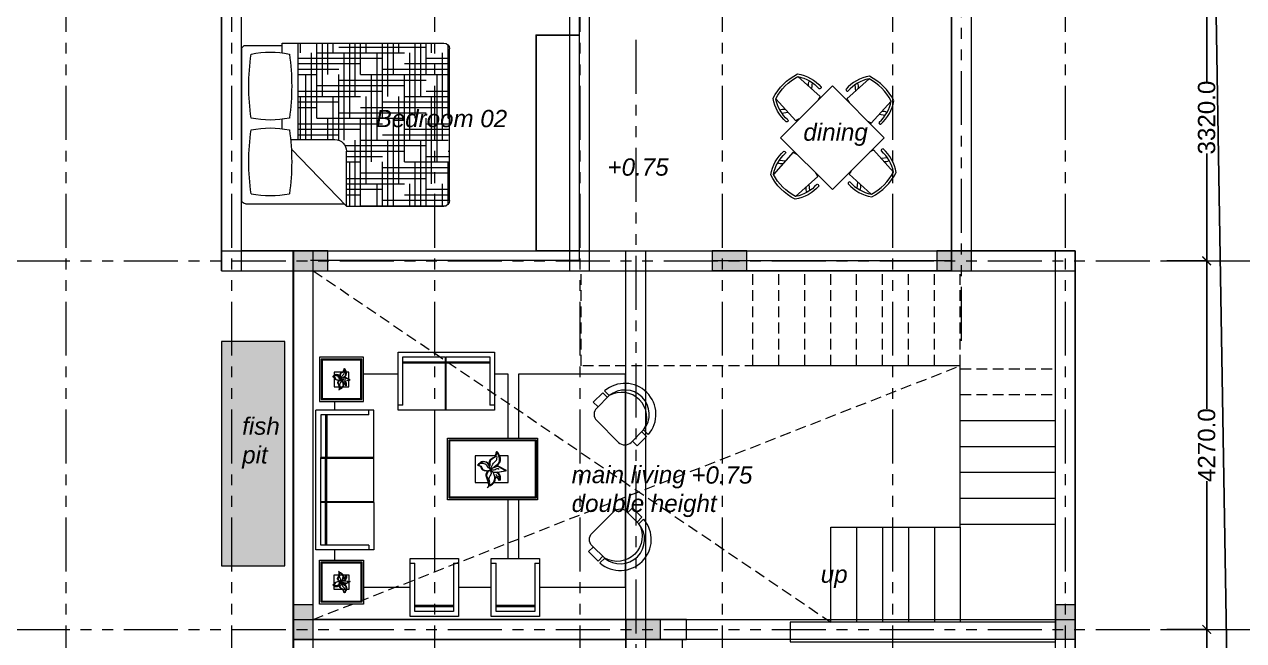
# Model space of a CAD drawing. Header units: millimetres. Extents: x 823088 to 974770, y -118861 to 5314.
# Drawn here: x 906656 to 920769, y -55079 to -47939 of the extents above; entities that cross this region are included whole.
import ezdxf

# ---------------------------------------------------------------- set-up
doc = ezdxf.new("R2010")
doc.units = ezdxf.units.MM
doc.header["$MEASUREMENT"] = 0
doc.linetypes.add('DASHED', pattern=[0.75, 0.5, -0.25])
doc.linetypes.add('PHANTOM', pattern=[2.5, 1.25, -0.25, 0.25, -0.25, 0.25, -0.25])
doc.layers.add('FURNITURE', color=253, linetype='Continuous', lineweight=5)
doc.layers.add('OP-MOB-MOVIL', color=8, linetype='Continuous')
doc.styles.get("Standard").update_dxf_attribs({"font": 'arial.ttf'})
doc.dimstyles.new('bigdim', dxfattribs={"dimtxt": 200, "dimasz": 100, "dimexe": 0.18, "dimexo": 0.0625, "dimgap": 0.09, "dimtad": 0, "dimdec": 1, "dimzin": 0, "dimdsep": 46, "dimtxsty": 'Standard', "dimblk": 'ARCHTICK', "dimblk1": 'ARCHTICK', "dimblk2": 'ARCHTICK', "dimcen": 0.09, "dimadec": 0, "dimazin": 0, "dimtfac": 1, "dimtdec": 1, "dimtofl": 0, "dimtmove": 0, "dimatfit": 3, "dimfxl": 1, "dimtolj": 1, "dimtzin": 0, "dimarcsym": 0})

# ---------------------------------------------------------------- blocks, each defined once
blk = doc.blocks.new('sdasdas')
at = {"lineweight": 9, "transparency": 33554505}
h = blk.add_hatch(color=3, dxfattribs=at)
h.dxf.hatch_style = 1
h.paths.add_polyline_path([(485403, 21983), (485173, 21983), (485173, 21583), (485403, 21583)])
at = {"color": 3, "lineweight": 9}
blk.add_lwpolyline([(485403, 21983), (485173, 21983), (485173, 21583), (485403, 21583)], close=True, dxfattribs=at)
blk = doc.blocks.new('bvvbbbbvbvbvb')
at = {"color": 6, "lineweight": 30}
for p, rotation in [((449288, 505174), 270), ((497703, -465402), 90), ((500304, -465402), 90), ((496704, -469672), 90)]:
    blk.add_blockref('sdasdas', p, dxfattribs=dict(at, rotation=rotation))
for p in [(-14303, -6082), (-5482, -6082)]:
    blk.add_blockref('sdasdas', p, dxfattribs=at)
blk = doc.blocks.new('SILLA')
at = {"layer": 'FURNITURE'}
for p, q in [((478.621, 333.309), (478.64, 333.653)), ((479.021, 333.309), (479.003, 333.653)), ((478.572, 333.487), (478.629, 333.443)), ((479.071, 333.487), (479.014, 333.443))]:
    blk.add_line(p, q, dxfattribs=at)
for centre, radius, start, end in [((478.995, 333.41), 0.46, 144.3343, 183.9715), ((478.995, 333.41), 0.43, 145.6187, 183.9715), ((478.821, 333.087), 0.624, 71.3205, 108.6795), ((478.821, 333.087), 0.594, 72.2576, 107.7424), ((478.648, 333.41), 0.43, 356.0285, 34.3813), ((478.648, 333.41), 0.46, 356.0285, 35.6657), ((478.578, 333.465), 0.0569, 21.4004, 88.2071), ((479.065, 333.465), 0.0569, 91.7929, 158.5996), ((478.551, 333.388), 0.0174, 214.4526, 333.4904), ((479.092, 333.388), 0.0174, 206.5096, 325.5474), ((478.821, 333.949), 0.67, 252.6383, 256.821), ((478.821, 333.949), 0.67, 283.179, 287.3617)]:
    blk.add_arc(centre, radius, start, end, dxfattribs=at)
blk = doc.blocks.new('outdoor seating')
at = {"layer": 'FURNITURE'}
blk.add_lwpolyline([(268.499, 170.351), (269.1, 170.952), (269.701, 170.351), (269.1, 169.75), (268.499, 170.351)], dxfattribs=at)
at = {"layer": 'FURNITURE', "xscale": -1}
for p, rotation in [((843.08, 273.58), 45), ((165.897, 744.304), 134.9999999999999)]:
    blk.add_blockref('SILLA', p, dxfattribs=dict(at, rotation=rotation))
at = {"layer": 'FURNITURE'}
for p, rotation in [((-304.853, 273.553), 315), ((372.329, 744.331), 225)]:
    blk.add_blockref('SILLA', p, dxfattribs=dict(at, rotation=rotation))
blk = doc.blocks.new('BED 02')
at = {"layer": 'FURNITURE'}
for p, q in [((379042, 22318), (379042, 20563)), ((379083, 22358), (380227, 22358)), ((379614, 21723), (380253, 22385)), ((380253, 22385), (380253, 21749)), ((380253, 22385), (381378, 22385)), ((381445, 22318), (381445, 20563)), ((379605, 21614), (380118, 21614)), ((379693, 21614), (379693, 20495)), ((379693, 21614), (380118, 21614)), ((379693, 21614), (379693, 20495)), ((379509, 21489), (379509, 21379)), ((379509, 20609), (379509, 20495)), ((379083, 20522), (379509, 20522)), ((379509, 20495), (381378, 20495)), ((379693, 20495), (381378, 20495))]:
    blk.add_line(p, q, dxfattribs=at)
at = {"layer": 'FURNITURE', "color": 251, "lineweight": 5, "true_color": 0x636466, "transparency": 33554559}
for p, q in [((380289, 22385), (380289, 21873)), ((380352, 22385), (380352, 21620)), ((380416, 22380), (381405, 22380)), ((380416, 22380), (380416, 21367)), ((380542, 22385), (380542, 22380)), ((380606, 22385), (380606, 22126)), ((380669, 22385), (380669, 21873)), ((380669, 22316), (381445, 22316)), ((380732, 22385), (380732, 21620)), ((380795, 22380), (380795, 21367)), ((380922, 22385), (380922, 22380)), ((380985, 22385), (380985, 22126)), ((381048, 22385), (381048, 21873)), ((381112, 22385), (381112, 21620)), ((381175, 22380), (381175, 21367)), ((381302, 22385), (381302, 22380)), ((381365, 22385), (381365, 22126)), ((381428, 22362), (381428, 21873)), ((380253, 22253), (380416, 22253)), ((380253, 22190), (380669, 22190)), ((380922, 22253), (381445, 22253)), ((381175, 22190), (381445, 22190)), ((380253, 22126), (380922, 22126)), ((380253, 22063), (381175, 22063)), ((380479, 22126), (380479, 21114)), ((380859, 22126), (380859, 21114)), ((381238, 22126), (381238, 21114)), ((381428, 22126), (381445, 22126)), ((380416, 22000), (381428, 22000)), ((380669, 21937), (381445, 21937)), ((380253, 21873), (380416, 21873)), ((380253, 21810), (380669, 21810)), ((380253, 21747), (380922, 21747)), ((380542, 21873), (380542, 20861)), ((380922, 21873), (381445, 21873)), ((380922, 21873), (380922, 20861)), ((381175, 21810), (381445, 21810)), ((381302, 21873), (381302, 20861)), ((381428, 21747), (381445, 21747)), ((379720, 21614), (379720, 21114)), ((379783, 21614), (379783, 20861)), ((379846, 21614), (379846, 20608)), ((380036, 21614), (380036, 21367)), ((380099, 21614), (380099, 21114)), ((380163, 21622), (380163, 20861)), ((380226, 21620), (380226, 20608)), ((380236, 21683), (381175, 21683)), ((380416, 21620), (381428, 21620)), ((380606, 21620), (380606, 20608)), ((380985, 21620), (380985, 20608)), ((381365, 21620), (381365, 20608)), ((379693, 21557), (380163, 21557)), ((379693, 21494), (380416, 21494)), ((380669, 21557), (381445, 21557)), ((380922, 21494), (381445, 21494)), ((379693, 21430), (380669, 21430)), ((379909, 21367), (380922, 21367)), ((379909, 21367), (379909, 20495)), ((380289, 21367), (380289, 20495)), ((380669, 21367), (380669, 20495)), ((381048, 21367), (381048, 20495)), ((381175, 21430), (381445, 21430)), ((381428, 21367), (381445, 21367)), ((381428, 21367), (381428, 20518)), ((379693, 21241), (379909, 21241)), ((379693, 21177), (380163, 21177)), ((380163, 21304), (381175, 21304)), ((380416, 21241), (381428, 21241)), ((380669, 21177), (381445, 21177)), ((379693, 21114), (380416, 21114)), ((379693, 21051), (380669, 21051)), ((379973, 21114), (379973, 20495)), ((380352, 21114), (380352, 20495)), ((380732, 21114), (380732, 20495)), ((380922, 21114), (381445, 21114)), ((381112, 21114), (381112, 20495)), ((381175, 21051), (381445, 21051)), ((379909, 20987), (380922, 20987)), ((380163, 20924), (381175, 20924)), ((381428, 20987), (381445, 20987)), ((379693, 20861), (379909, 20861)), ((379693, 20798), (380163, 20798)), ((380036, 20861), (380036, 20495)), ((380416, 20861), (381428, 20861)), ((380416, 20861), (380416, 20495)), ((380669, 20798), (381445, 20798)), ((380795, 20861), (380795, 20495)), ((381175, 20861), (381175, 20495)), ((379693, 20734), (380416, 20734)), ((379693, 20671), (380669, 20671)), ((379720, 20608), (379720, 20495)), ((379909, 20608), (380922, 20608)), ((380099, 20608), (380099, 20495)), ((380479, 20608), (380479, 20495)), ((380859, 20608), (380859, 20495)), ((380922, 20734), (381445, 20734)), ((381175, 20671), (381445, 20671)), ((381238, 20608), (381238, 20495)), ((381428, 20608), (381445, 20608)), ((380163, 20544), (381175, 20544))]:
    blk.add_line(p, q, dxfattribs=at)
at = {"layer": 'FURNITURE'}
for centre, radius, start, end in [((379083, 22318), 40.5, 90, 180), ((381378, 22318), 67.5, 0, 90), ((381728, 21873), 2606, 171.8162, 188.1838), ((379370, 21168), 1099, 78.373, 101.627), ((377012, 21873), 2606, 351.8162, 8.1838), ((380118, 21749), 135, 270, 0), ((379370, 22578), 1099, 258.373, 281.627), ((381728, 20994), 2606, 171.8162, 188.1838), ((379370, 20289), 1099, 78.373, 101.627), ((377012, 20994), 2606, 351.8162, 8.1838), ((379370, 21699), 1099, 258.373, 281.627), ((379083, 20563), 40.5, 180, 270), ((381378, 20563), 67.5, 270, 0)]:
    blk.add_arc(centre, radius, start, end, dxfattribs=at)
blk = doc.blocks.new('A$C250B5F84')
at = {"layer": 'FURNITURE', "color": 251, "true_color": 0x636466}
for p, q in [((-2.629, 0.82), (-2.629, 1.491)), ((-2.629, 1.491), (-1.512, 1.491)), ((-2.573, 0.876), (-2.573, 1.435)), ((-2.573, 1.435), (-2.078, 1.435)), ((-2.078, 0.82), (-2.078, 1.435)), ((-2.071, 0.82), (-2.071, 1.435)), ((-2.071, 1.435), (-1.568, 1.435)), ((-1.568, 1.435), (-1.568, 0.876)), ((-1.512, 1.491), (-1.512, 0.82)), ((-3.258, 1.285), (-3.263, 1.272)), ((-3.263, 1.272), (-3.263, 1.265)), ((-3.257, 1.292), (-3.258, 1.285)), ((-3.254, 1.299), (-3.257, 1.292)), ((-3.248, 1.294), (-3.254, 1.298)), ((-3.242, 1.28), (-3.248, 1.294)), ((-3.239, 1.274), (-3.242, 1.28)), ((-3.236, 1.267), (-3.239, 1.274)), ((-2.573, 1.379), (-2.078, 1.379)), ((-2.573, 1.365), (-2.078, 1.365)), ((-2.071, 1.379), (-1.568, 1.379)), ((-2.071, 1.365), (-1.568, 1.365)), ((-3.383, 1.207), (-3.385, 1.206)), ((-3.385, 1.206), (-3.378, 1.202)), ((-3.378, 1.214), (-3.383, 1.207)), ((-3.37, 1.219), (-3.378, 1.214)), ((-3.378, 1.202), (-3.371, 1.201)), ((-3.364, 1.217), (-3.371, 1.212)), ((-3.371, 1.212), (-3.371, 1.211)), ((-3.371, 1.201), (-3.364, 1.199)), ((-3.363, 1.225), (-3.37, 1.219)), ((-3.344, 1.217), (-3.364, 1.217)), ((-3.364, 1.199), (-3.361, 1.192)), ((-3.357, 1.228), (-3.363, 1.225)), ((-3.361, 1.192), (-3.357, 1.179)), ((-3.349, 1.23), (-3.357, 1.228)), ((-3.357, 1.179), (-3.35, 1.173)), ((-3.35, 1.173), (-3.338, 1.169)), ((-3.342, 1.229), (-3.349, 1.23)), ((-3.338, 1.216), (-3.344, 1.217)), ((-3.334, 1.228), (-3.342, 1.229)), ((-3.331, 1.212), (-3.338, 1.216)), ((-3.338, 1.169), (-3.323, 1.167)), ((-3.328, 1.226), (-3.334, 1.228)), ((-3.324, 1.207), (-3.331, 1.212)), ((-3.321, 1.222), (-3.328, 1.226)), ((-3.325, 1.147), (-3.328, 1.14)), ((-3.328, 1.14), (-3.328, 1.133)), ((-3.328, 1.133), (-3.323, 1.12)), ((-3.322, 1.153), (-3.325, 1.147)), ((-3.318, 1.2), (-3.324, 1.207)), ((-3.323, 1.167), (-3.31, 1.169)), ((-3.318, 1.161), (-3.322, 1.153)), ((-3.314, 1.217), (-3.321, 1.222)), ((-3.309, 1.187), (-3.318, 1.2)), ((-3.311, 1.166), (-3.318, 1.161)), ((-3.303, 1.203), (-3.314, 1.217)), ((-3.304, 1.169), (-3.311, 1.166)), ((-3.31, 1.169), (-3.303, 1.169)), ((-3.302, 1.181), (-3.309, 1.187)), ((-3.304, 1.221), (-3.305, 1.215)), ((-3.305, 1.215), (-3.304, 1.208)), ((-3.303, 1.229), (-3.304, 1.221)), ((-3.304, 1.208), (-3.303, 1.2)), ((-3.298, 1.133), (-3.304, 1.12)), ((-3.302, 1.236), (-3.303, 1.229)), ((-3.296, 1.183), (-3.303, 1.203)), ((-3.303, 1.2), (-3.302, 1.196)), ((-3.303, 1.169), (-3.295, 1.173)), ((-3.296, 1.243), (-3.302, 1.236)), ((-3.295, 1.174), (-3.302, 1.181)), ((-3.293, 1.14), (-3.298, 1.133)), ((-3.276, 1.256), (-3.296, 1.243)), ((-3.294, 1.176), (-3.296, 1.183)), ((-3.295, 1.173), (-3.292, 1.176)), ((-3.295, 1.173), (-3.294, 1.167)), ((-3.294, 1.167), (-3.29, 1.153)), ((-3.291, 1.177), (-3.293, 1.176)), ((-3.293, 1.176), (-3.29, 1.169)), ((-3.293, 1.174), (-3.287, 1.168)), ((-3.29, 1.147), (-3.293, 1.14)), ((-3.264, 1.195), (-3.291, 1.177)), ((-3.291, 1.186), (-3.287, 1.193)), ((-3.29, 1.174), (-3.276, 1.172)), ((-3.29, 1.169), (-3.279, 1.156)), ((-3.29, 1.153), (-3.29, 1.147)), ((-3.287, 1.193), (-3.277, 1.214)), ((-3.287, 1.168), (-3.281, 1.162)), ((-3.281, 1.162), (-3.274, 1.158)), ((-3.279, 1.156), (-3.273, 1.148)), ((-3.277, 1.214), (-3.273, 1.22)), ((-3.27, 1.259), (-3.276, 1.256)), ((-3.276, 1.172), (-3.27, 1.173)), ((-3.274, 1.158), (-3.267, 1.157)), ((-3.273, 1.22), (-3.266, 1.227)), ((-3.273, 1.189), (-3.267, 1.196)), ((-3.273, 1.148), (-3.271, 1.141)), ((-3.271, 1.141), (-3.27, 1.134)), ((-3.263, 1.265), (-3.27, 1.259)), ((-3.27, 1.173), (-3.262, 1.176)), ((-3.27, 1.134), (-3.267, 1.128)), ((-3.267, 1.196), (-3.247, 1.209)), ((-3.267, 1.157), (-3.26, 1.157)), ((-3.266, 1.227), (-3.26, 1.232)), ((-3.257, 1.197), (-3.264, 1.195)), ((-3.262, 1.176), (-3.255, 1.179)), ((-3.26, 1.232), (-3.254, 1.239)), ((-3.26, 1.157), (-3.252, 1.158)), ((-3.258, 1.143), (-3.256, 1.137)), ((-3.243, 1.197), (-3.257, 1.197)), ((-3.256, 1.137), (-3.25, 1.132)), ((-3.255, 1.179), (-3.248, 1.181)), ((-3.254, 1.239), (-3.251, 1.246)), ((-3.252, 1.158), (-3.245, 1.158)), ((-3.251, 1.246), (-3.25, 1.253)), ((-3.248, 1.26), (-3.25, 1.265)), ((-3.25, 1.253), (-3.248, 1.26)), ((-3.25, 1.152), (-3.243, 1.148)), ((-3.25, 1.132), (-3.243, 1.127)), ((-3.248, 1.181), (-3.242, 1.181)), ((-3.247, 1.209), (-3.241, 1.216)), ((-3.245, 1.158), (-3.19, 1.167)), ((-3.19, 1.167), (-3.243, 1.197)), ((-3.243, 1.148), (-3.238, 1.14)), ((-3.242, 1.181), (-3.235, 1.178)), ((-3.241, 1.216), (-3.235, 1.224)), ((-3.238, 1.14), (-3.235, 1.133)), ((-3.232, 1.254), (-3.236, 1.267)), ((-3.235, 1.224), (-3.232, 1.237)), ((-3.235, 1.133), (-3.233, 1.127)), ((-3.232, 1.237), (-3.232, 1.254)), ((-3.323, 1.12), (-3.32, 1.113)), ((-3.32, 1.113), (-3.319, 1.106)), ((-3.319, 1.106), (-3.315, 1.1)), ((-3.312, 1.053), (-3.318, 1.048)), ((-3.315, 1.1), (-3.313, 1.086)), ((-3.313, 1.086), (-3.311, 1.08)), ((-3.309, 1.06), (-3.312, 1.053)), ((-3.311, 1.08), (-3.309, 1.066)), ((-3.309, 1.057), (-3.31, 1.056)), ((-3.309, 1.066), (-3.309, 1.06)), ((-3.302, 1.063), (-3.309, 1.057)), ((-3.304, 1.12), (-3.305, 1.113)), ((-3.305, 1.113), (-3.305, 1.106)), ((-3.305, 1.106), (-3.303, 1.1)), ((-3.303, 1.1), (-3.301, 1.086)), ((-3.301, 1.064), (-3.302, 1.063)), ((-3.301, 1.086), (-3.301, 1.084)), ((-3.294, 1.07), (-3.301, 1.064)), ((-3.287, 1.074), (-3.294, 1.07)), ((-3.274, 1.087), (-3.287, 1.074)), ((-3.272, 1.094), (-3.274, 1.087)), ((-3.269, 1.101), (-3.272, 1.094)), ((-3.266, 1.114), (-3.269, 1.101)), ((-3.267, 1.128), (-3.267, 1.121)), ((-3.267, 1.121), (-3.266, 1.114)), ((-3.263, 1.122), (-3.264, 1.122)), ((-3.256, 1.121), (-3.263, 1.122)), ((-3.25, 1.119), (-3.256, 1.121)), ((-3.243, 1.112), (-3.25, 1.119)), ((-3.243, 1.127), (-3.238, 1.121)), ((-3.237, 1.105), (-3.243, 1.112)), ((-3.236, 1.099), (-3.237, 1.105)), ((-3.233, 1.105), (-3.236, 1.099)), ((-3.233, 1.127), (-3.232, 1.12)), ((-3.232, 1.112), (-3.233, 1.105)), ((-3.232, 1.12), (-3.232, 1.112)), ((-0.184, 0.987), (-0.238, 1.042)), ((-2.573, 0.876), (-2.629, 0.876)), ((-1.512, 0.876), (-1.568, 0.876)), ((-3.58, -0.801), (-3.58, 0.819)), ((-2.91, 0.819), (-3.58, 0.819)), ((-2.966, 0.763), (-3.524, 0.763)), ((-3.524, 0.763), (-3.524, 0.268)), ((-3.468, 0.763), (-3.468, 0.268)), ((-3.455, 0.763), (-3.455, 0.268)), ((-2.966, 0.763), (-2.966, 0.819)), ((-2.91, 0.268), (-2.91, 0.819)), ((-2.071, 0.82), (-2.629, 0.82)), ((-1.894, 0.82), (-2.078, 0.82)), ((-1.512, 0.82), (-1.894, 0.82)), ((0.268, 0.535), (0.214, 0.59)), ((-1.498, 0.313), (-1.506, 0.291)), ((-1.506, 0.291), (-1.506, 0.28)), ((-1.497, 0.325), (-1.498, 0.313)), ((-1.491, 0.338), (-1.497, 0.325)), ((-1.482, 0.328), (-1.491, 0.336)), ((-1.471, 0.306), (-1.482, 0.328)), ((-1.467, 0.295), (-1.471, 0.306)), ((-1.461, 0.284), (-1.467, 0.295)), ((-1.454, 0.261), (-1.461, 0.284)), ((-2.91, 0.268), (-3.524, 0.268)), ((-3.524, 0.26), (-3.524, 0.268)), ((-2.91, 0.26), (-3.524, 0.26)), ((-3.524, -0.243), (-3.524, 0.26)), ((-3.468, -0.243), (-3.468, 0.26)), ((-3.455, -0.243), (-3.455, 0.26)), ((-2.91, 0.26), (-2.91, 0.268)), ((-2.91, -0.243), (-2.91, 0.26)), ((-1.707, 0.183), (-1.709, 0.181)), ((-1.709, 0.181), (-1.698, 0.176)), ((-1.698, 0.194), (-1.707, 0.183)), ((-1.684, 0.204), (-1.698, 0.194)), ((-1.698, 0.176), (-1.686, 0.174)), ((-1.675, 0.2), (-1.686, 0.193)), ((-1.686, 0.193), (-1.686, 0.191)), ((-1.686, 0.174), (-1.675, 0.17)), ((-1.673, 0.213), (-1.684, 0.204)), ((-1.642, 0.2), (-1.675, 0.2)), ((-1.675, 0.17), (-1.67, 0.159)), ((-1.662, 0.219), (-1.673, 0.213)), ((-1.67, 0.159), (-1.662, 0.137)), ((-1.649, 0.222), (-1.662, 0.219)), ((-1.638, 0.22), (-1.649, 0.222)), ((-1.631, 0.198), (-1.642, 0.2)), ((-1.625, 0.219), (-1.638, 0.22)), ((-1.619, 0.193), (-1.631, 0.198)), ((-1.614, 0.215), (-1.625, 0.219)), ((-1.608, 0.183), (-1.619, 0.193)), ((-1.603, 0.209), (-1.614, 0.215)), ((-1.597, 0.172), (-1.608, 0.183)), ((-1.591, 0.2), (-1.603, 0.209)), ((-1.582, 0.15), (-1.597, 0.172)), ((-1.573, 0.178), (-1.591, 0.2)), ((-1.571, 0.141), (-1.582, 0.15)), ((-1.575, 0.207), (-1.577, 0.196)), ((-1.577, 0.196), (-1.575, 0.185)), ((-1.573, 0.22), (-1.575, 0.207)), ((-1.575, 0.185), (-1.573, 0.172)), ((-1.571, 0.232), (-1.573, 0.22)), ((-1.562, 0.144), (-1.573, 0.178)), ((-1.573, 0.172), (-1.571, 0.165)), ((-1.562, 0.243), (-1.571, 0.232)), ((-1.528, 0.265), (-1.562, 0.243)), ((-1.558, 0.131), (-1.562, 0.144)), ((-1.508, 0.163), (-1.552, 0.133)), ((-1.552, 0.148), (-1.547, 0.161)), ((-1.547, 0.161), (-1.53, 0.194)), ((-1.53, 0.194), (-1.523, 0.206)), ((-1.517, 0.271), (-1.528, 0.265)), ((-1.523, 0.206), (-1.511, 0.217)), ((-1.523, 0.154), (-1.513, 0.165)), ((-1.506, 0.28), (-1.517, 0.271)), ((-1.513, 0.165), (-1.48, 0.187)), ((-1.511, 0.217), (-1.5, 0.226)), ((-1.497, 0.167), (-1.508, 0.163)), ((-1.5, 0.226), (-1.491, 0.237)), ((-1.472, 0.167), (-1.497, 0.167)), ((-1.491, 0.237), (-1.485, 0.248)), ((-1.485, 0.248), (-1.484, 0.259)), ((-1.482, 0.273), (-1.484, 0.28)), ((-1.484, 0.259), (-1.482, 0.273)), ((-1.48, 0.187), (-1.469, 0.198)), ((-1.385, 0.117), (-1.472, 0.167)), ((-1.469, 0.198), (-1.459, 0.211)), ((-1.459, 0.211), (-1.454, 0.233)), ((-1.454, 0.233), (-1.454, 0.261)), ((-1.662, 0.137), (-1.651, 0.127)), ((-1.651, 0.127), (-1.632, 0.121)), ((-1.632, 0.121), (-1.606, 0.116)), ((-1.61, 0.083), (-1.614, 0.072)), ((-1.614, 0.072), (-1.614, 0.061)), ((-1.614, 0.061), (-1.606, 0.038)), ((-1.604, 0.094), (-1.61, 0.083)), ((-1.606, 0.116), (-1.584, 0.12)), ((-1.606, 0.038), (-1.601, 0.027)), ((-1.597, 0.107), (-1.604, 0.094)), ((-1.601, 0.027), (-1.599, 0.016)), ((-1.599, 0.016), (-1.593, 0.005)), ((-1.586, 0.114), (-1.597, 0.107)), ((-1.593, 0.005), (-1.59, -0.018)), ((-1.575, 0.12), (-1.586, 0.114)), ((-1.584, 0.12), (-1.573, 0.12)), ((-1.575, 0.038), (-1.577, 0.027)), ((-1.577, 0.027), (-1.577, 0.016)), ((-1.577, 0.016), (-1.573, 0.005)), ((-1.564, 0.061), (-1.575, 0.038)), ((-1.573, 0.12), (-1.56, 0.127)), ((-1.573, 0.005), (-1.569, -0.018)), ((-1.56, 0.129), (-1.571, 0.141)), ((-1.556, 0.072), (-1.564, 0.061)), ((-1.56, 0.127), (-1.554, 0.131)), ((-1.56, 0.127), (-1.558, 0.116)), ((-1.558, 0.116), (-1.551, 0.094)), ((-1.552, 0.133), (-1.556, 0.131)), ((-1.556, 0.131), (-1.551, 0.12)), ((-1.556, 0.129), (-1.547, 0.118)), ((-1.551, 0.083), (-1.556, 0.072)), ((-1.551, 0.129), (-1.528, 0.126)), ((-1.551, 0.12), (-1.532, 0.098)), ((-1.551, 0.094), (-1.551, 0.083)), ((-1.547, 0.118), (-1.536, 0.109)), ((-1.536, 0.109), (-1.525, 0.101)), ((-1.532, 0.098), (-1.523, 0.085)), ((-1.528, 0.126), (-1.517, 0.127)), ((-1.525, 0.101), (-1.513, 0.1)), ((-1.523, 0.085), (-1.519, 0.074)), ((-1.515, 0.007), (-1.521, -0.005)), ((-1.519, 0.074), (-1.517, 0.062)), ((-1.517, 0.127), (-1.504, 0.131)), ((-1.517, 0.062), (-1.513, 0.051)), ((-1.511, 0.029), (-1.515, 0.007)), ((-1.513, 0.1), (-1.5, 0.1)), ((-1.513, 0.051), (-1.513, 0.04)), ((-1.513, 0.04), (-1.511, 0.029)), ((-1.506, 0.042), (-1.508, 0.042)), ((-1.495, 0.04), (-1.506, 0.042)), ((-1.504, 0.131), (-1.493, 0.137)), ((-1.5, 0.1), (-1.487, 0.101)), ((-1.498, 0.077), (-1.495, 0.066)), ((-1.495, 0.066), (-1.484, 0.059)), ((-1.484, 0.036), (-1.495, 0.04)), ((-1.493, 0.137), (-1.482, 0.141)), ((-1.487, 0.101), (-1.476, 0.101)), ((-1.484, 0.092), (-1.472, 0.085)), ((-1.484, 0.059), (-1.472, 0.049)), ((-1.472, 0.025), (-1.484, 0.036)), ((-1.482, 0.141), (-1.471, 0.141)), ((-1.476, 0.101), (-1.385, 0.117)), ((-1.472, 0.085), (-1.465, 0.072)), ((-1.472, 0.049), (-1.465, 0.04)), ((-1.463, 0.014), (-1.472, 0.025)), ((-1.471, 0.141), (-1.459, 0.135)), ((-1.465, 0.072), (-1.459, 0.061)), ((-1.461, 0.003), (-1.463, 0.014)), ((-1.456, 0.014), (-1.461, 0.003)), ((-1.459, 0.061), (-1.456, 0.049)), ((-1.456, 0.049), (-1.454, 0.038)), ((-1.454, 0.025), (-1.456, 0.014)), ((-1.454, 0.038), (-1.454, 0.025)), ((-1.588, -0.073), (-1.597, -0.081)), ((-1.59, -0.018), (-1.586, -0.029)), ((-1.582, -0.062), (-1.588, -0.073)), ((-1.586, -0.029), (-1.582, -0.051)), ((-1.582, -0.066), (-1.584, -0.068)), ((-1.582, -0.051), (-1.582, -0.062)), ((-1.571, -0.057), (-1.582, -0.066)), ((-1.569, -0.055), (-1.571, -0.057)), ((-1.569, -0.018), (-1.569, -0.021)), ((-1.558, -0.045), (-1.569, -0.055)), ((-1.547, -0.038), (-1.558, -0.045)), ((-1.525, -0.016), (-1.547, -0.038)), ((-1.521, -0.005), (-1.525, -0.016)), ((-2.91, -0.243), (-3.524, -0.243)), ((-3.524, -0.25), (-3.524, -0.243)), ((-3.524, -0.745), (-3.524, -0.25)), ((-2.91, -0.25), (-3.524, -0.25)), ((-3.468, -0.745), (-3.468, -0.25)), ((-3.455, -0.745), (-3.455, -0.25)), ((-2.91, -0.25), (-2.91, -0.243)), ((-2.91, -0.25), (-2.91, -0.801)), ((0.214, -0.445), (0.16, -0.5)), ((-3.376, -0.801), (-3.58, -0.801)), ((-2.966, -0.745), (-3.524, -0.745)), ((-2.91, -0.801), (-3.376, -0.801)), ((-2.966, -0.745), (-2.966, -0.801)), ((-2.49, -1.571), (-2.49, -0.9)), ((-2.49, -0.9), (-1.931, -0.9)), ((-2.49, -0.956), (-2.434, -0.956)), ((-2.434, -1.515), (-2.434, -0.956)), ((-1.987, -0.956), (-1.987, -1.515)), ((-1.987, -0.956), (-1.931, -0.956)), ((-1.931, -0.9), (-1.931, -1.571)), ((-1.55, -1.571), (-1.55, -0.9)), ((-1.55, -0.9), (-0.991, -0.9)), ((-1.55, -0.956), (-1.494, -0.956)), ((-1.494, -1.515), (-1.494, -0.956)), ((-1.047, -0.956), (-1.047, -1.515)), ((-1.047, -0.956), (-0.991, -0.956)), ((-0.991, -0.9), (-0.991, -1.571)), ((-0.237, -0.897), (-0.292, -0.952)), ((-3.328, -1.133), (-3.323, -1.12)), ((-3.323, -1.12), (-3.32, -1.113)), ((-3.32, -1.113), (-3.319, -1.106)), ((-3.319, -1.106), (-3.315, -1.1)), ((-3.312, -1.053), (-3.318, -1.048)), ((-3.315, -1.1), (-3.313, -1.086)), ((-3.313, -1.086), (-3.311, -1.08)), ((-3.309, -1.06), (-3.312, -1.053)), ((-3.311, -1.08), (-3.309, -1.066)), ((-3.309, -1.057), (-3.31, -1.056)), ((-3.302, -1.063), (-3.309, -1.057)), ((-3.309, -1.066), (-3.309, -1.06)), ((-3.305, -1.106), (-3.303, -1.1)), ((-3.305, -1.113), (-3.305, -1.106)), ((-3.304, -1.12), (-3.305, -1.113)), ((-3.298, -1.133), (-3.304, -1.12)), ((-3.303, -1.1), (-3.301, -1.086)), ((-3.301, -1.064), (-3.302, -1.063)), ((-3.294, -1.07), (-3.301, -1.064)), ((-3.301, -1.086), (-3.301, -1.084)), ((-3.287, -1.074), (-3.294, -1.07)), ((-3.274, -1.087), (-3.287, -1.074)), ((-3.272, -1.094), (-3.274, -1.087)), ((-3.269, -1.101), (-3.272, -1.094)), ((-3.27, -1.134), (-3.267, -1.128)), ((-3.266, -1.114), (-3.269, -1.101)), ((-3.267, -1.121), (-3.266, -1.114)), ((-3.267, -1.128), (-3.267, -1.121)), ((-3.263, -1.122), (-3.264, -1.122)), ((-3.256, -1.121), (-3.263, -1.122)), ((-3.25, -1.119), (-3.256, -1.121)), ((-3.243, -1.112), (-3.25, -1.119)), ((-3.25, -1.132), (-3.243, -1.127)), ((-3.237, -1.105), (-3.243, -1.112)), ((-3.243, -1.127), (-3.238, -1.121)), ((-3.236, -1.099), (-3.237, -1.105)), ((-3.233, -1.105), (-3.236, -1.099)), ((-3.235, -1.133), (-3.233, -1.127)), ((-3.232, -1.112), (-3.233, -1.105)), ((-3.233, -1.127), (-3.232, -1.12)), ((-3.232, -1.12), (-3.232, -1.112)), ((-3.385, -1.206), (-3.378, -1.202)), ((-3.383, -1.207), (-3.385, -1.206)), ((-3.378, -1.214), (-3.383, -1.207)), ((-3.378, -1.202), (-3.371, -1.201)), ((-3.37, -1.219), (-3.378, -1.214)), ((-3.371, -1.201), (-3.364, -1.199)), ((-3.371, -1.212), (-3.371, -1.211)), ((-3.364, -1.217), (-3.371, -1.212)), ((-3.363, -1.225), (-3.37, -1.219)), ((-3.364, -1.199), (-3.361, -1.192)), ((-3.344, -1.217), (-3.364, -1.217)), ((-3.357, -1.228), (-3.363, -1.225)), ((-3.361, -1.192), (-3.357, -1.179)), ((-3.357, -1.179), (-3.35, -1.173)), ((-3.349, -1.23), (-3.357, -1.228)), ((-3.35, -1.173), (-3.338, -1.169)), ((-3.342, -1.229), (-3.349, -1.23)), ((-3.338, -1.216), (-3.344, -1.217)), ((-3.334, -1.228), (-3.342, -1.229)), ((-3.338, -1.169), (-3.323, -1.167)), ((-3.331, -1.212), (-3.338, -1.216)), ((-3.328, -1.226), (-3.334, -1.228)), ((-3.324, -1.207), (-3.331, -1.212)), ((-3.328, -1.14), (-3.328, -1.133)), ((-3.325, -1.147), (-3.328, -1.14)), ((-3.321, -1.222), (-3.328, -1.226)), ((-3.322, -1.153), (-3.325, -1.147)), ((-3.318, -1.2), (-3.324, -1.207)), ((-3.323, -1.167), (-3.31, -1.169)), ((-3.318, -1.161), (-3.322, -1.153)), ((-3.314, -1.217), (-3.321, -1.222)), ((-3.311, -1.166), (-3.318, -1.161)), ((-3.309, -1.187), (-3.318, -1.2)), ((-3.303, -1.203), (-3.314, -1.217)), ((-3.304, -1.169), (-3.311, -1.166)), ((-3.31, -1.169), (-3.303, -1.169)), ((-3.302, -1.181), (-3.309, -1.187)), ((-3.305, -1.215), (-3.304, -1.208)), ((-3.304, -1.221), (-3.305, -1.215)), ((-3.304, -1.208), (-3.303, -1.2)), ((-3.303, -1.229), (-3.304, -1.221)), ((-3.303, -1.169), (-3.295, -1.173)), ((-3.296, -1.183), (-3.303, -1.203)), ((-3.303, -1.2), (-3.302, -1.196)), ((-3.302, -1.236), (-3.303, -1.229)), ((-3.295, -1.174), (-3.302, -1.181)), ((-3.296, -1.243), (-3.302, -1.236)), ((-3.293, -1.14), (-3.298, -1.133)), ((-3.294, -1.176), (-3.296, -1.183)), ((-3.276, -1.256), (-3.296, -1.243)), ((-3.295, -1.173), (-3.294, -1.167)), ((-3.295, -1.173), (-3.292, -1.176)), ((-3.294, -1.167), (-3.29, -1.153)), ((-3.29, -1.147), (-3.293, -1.14)), ((-3.293, -1.174), (-3.287, -1.168)), ((-3.293, -1.176), (-3.29, -1.169)), ((-3.291, -1.177), (-3.293, -1.176)), ((-3.264, -1.195), (-3.291, -1.177)), ((-3.291, -1.186), (-3.287, -1.193)), ((-3.29, -1.153), (-3.29, -1.147)), ((-3.29, -1.169), (-3.279, -1.156)), ((-3.29, -1.174), (-3.276, -1.172)), ((-3.287, -1.168), (-3.281, -1.162)), ((-3.287, -1.193), (-3.277, -1.214)), ((-3.281, -1.162), (-3.274, -1.158)), ((-3.279, -1.156), (-3.273, -1.148)), ((-3.277, -1.214), (-3.273, -1.22)), ((-3.276, -1.172), (-3.27, -1.173)), ((-3.27, -1.259), (-3.276, -1.256)), ((-3.274, -1.158), (-3.267, -1.157)), ((-3.273, -1.148), (-3.271, -1.141)), ((-3.273, -1.189), (-3.267, -1.196)), ((-3.273, -1.22), (-3.266, -1.227)), ((-3.271, -1.141), (-3.27, -1.134)), ((-3.27, -1.173), (-3.262, -1.176)), ((-3.263, -1.265), (-3.27, -1.259)), ((-3.267, -1.157), (-3.26, -1.157)), ((-3.267, -1.196), (-3.247, -1.209)), ((-3.266, -1.227), (-3.26, -1.232)), ((-3.257, -1.197), (-3.264, -1.195)), ((-3.263, -1.272), (-3.263, -1.265)), ((-3.262, -1.176), (-3.255, -1.179)), ((-3.26, -1.157), (-3.252, -1.158)), ((-3.26, -1.232), (-3.254, -1.239)), ((-3.258, -1.143), (-3.256, -1.137)), ((-3.243, -1.197), (-3.257, -1.197)), ((-3.256, -1.137), (-3.25, -1.132)), ((-3.255, -1.179), (-3.248, -1.181)), ((-3.254, -1.239), (-3.251, -1.246)), ((-3.252, -1.158), (-3.245, -1.158)), ((-3.251, -1.246), (-3.25, -1.253)), ((-3.25, -1.152), (-3.243, -1.148)), ((-3.25, -1.253), (-3.248, -1.26)), ((-3.248, -1.26), (-3.25, -1.265)), ((-3.248, -1.181), (-3.242, -1.181)), ((-3.247, -1.209), (-3.241, -1.216)), ((-3.245, -1.158), (-3.19, -1.167)), ((-3.243, -1.148), (-3.238, -1.14)), ((-3.19, -1.167), (-3.243, -1.197)), ((-3.242, -1.181), (-3.235, -1.178)), ((-3.241, -1.216), (-3.235, -1.224)), ((-3.236, -1.267), (-3.239, -1.274)), ((-3.238, -1.14), (-3.235, -1.133)), ((-3.232, -1.254), (-3.236, -1.267)), ((-3.235, -1.224), (-3.232, -1.237)), ((-3.232, -1.237), (-3.232, -1.254)), ((-3.258, -1.285), (-3.263, -1.272)), ((-3.257, -1.292), (-3.258, -1.285)), ((-3.254, -1.299), (-3.257, -1.292)), ((-3.248, -1.294), (-3.254, -1.298)), ((-3.242, -1.28), (-3.248, -1.294)), ((-3.239, -1.274), (-3.242, -1.28)), ((-1.987, -1.445), (-2.434, -1.445)), ((-1.987, -1.459), (-2.434, -1.459)), ((-1.987, -1.515), (-2.434, -1.515)), ((-1.047, -1.445), (-1.494, -1.445)), ((-1.047, -1.459), (-1.494, -1.459)), ((-1.047, -1.515), (-1.494, -1.515)), ((-1.931, -1.571), (-2.49, -1.571)), ((-0.991, -1.571), (-1.55, -1.571))]:
    blk.add_line(p, q, dxfattribs=at)
for points in [[(-3.54, 0.918), (-3.027, 0.918), (-3.027, 1.431), (-3.54, 1.431)], [(-3.517, 0.941), (-3.05, 0.941), (-3.05, 1.408), (-3.517, 1.408)], [(-3.511, 0.946), (-3.055, 0.946), (-3.055, 1.402), (-3.511, 1.402)], [(-3.506, 0.952), (-3.061, 0.952), (-3.061, 1.397), (-3.506, 1.397)], [(-3.369, 1.089), (-3.198, 1.089), (-3.198, 1.26), (-3.369, 1.26)], [(-2.058, -0.219), (-2.058, 0.493), (-1.013, 0.493), (-1.013, -0.219)], [(-2.039, -0.2), (-2.039, 0.474), (-1.032, 0.474), (-1.032, -0.2)], [(-2.034, -0.195), (-2.034, 0.47), (-1.037, 0.47), (-1.037, -0.195)], [(-2.029, -0.191), (-2.029, 0.465), (-1.041, 0.465), (-1.041, -0.191)], [(-3.54, -0.918), (-3.027, -0.918), (-3.027, -1.431), (-3.54, -1.431)], [(-3.517, -0.941), (-3.05, -0.941), (-3.05, -1.408), (-3.517, -1.408)], [(-3.511, -0.946), (-3.055, -0.946), (-3.055, -1.402), (-3.511, -1.402)], [(-3.506, -0.952), (-3.061, -0.952), (-3.061, -1.397), (-3.506, -1.397)], [(-3.369, -1.089), (-3.198, -1.089), (-3.198, -1.26), (-3.369, -1.26)]]:
    blk.add_lwpolyline(points, close=True, dxfattribs=at)
for points in [[(-3.261, 1.122), (-3.253, 1.122), (-3.245, 1.12), (-3.236, 1.112), (-3.231, 1.106), (-3.23, 1.099), (-3.226, 1.106), (-3.225, 1.112), (-3.225, 1.12), (-3.226, 1.127), (-3.227, 1.13), (-3.23, 1.137), (-3.232, 1.14), (-3.237, 1.148), (-3.251, 1.157), (-3.232, 1.159), (-3.184, 1.168), (-3.237, 1.197), (-3.251, 1.197), (-3.267, 1.189), (-3.251, 1.203), (-3.241, 1.21), (-3.229, 1.224), (-3.226, 1.238), (-3.226, 1.254), (-3.231, 1.268), (-3.235, 1.278), (-3.24, 1.288), (-3.243, 1.294), (-3.25, 1.3), (-3.252, 1.292), (-3.253, 1.289), (-3.253, 1.285), (-3.257, 1.272), (-3.257, 1.272), (-3.257, 1.265), (-3.261, 1.263), (-3.271, 1.256), (-3.281, 1.25), (-3.291, 1.243), (-3.296, 1.236), (-3.299, 1.218), (-3.297, 1.204), (-3.309, 1.217), (-3.315, 1.222), (-3.322, 1.226), (-3.337, 1.229), (-3.343, 1.23), (-3.358, 1.224), (-3.368, 1.216), (-3.372, 1.213), (-3.379, 1.205), (-3.366, 1.201), (-3.359, 1.199), (-3.351, 1.179), (-3.344, 1.173), (-3.325, 1.168), (-3.317, 1.167), (-3.306, 1.168), (-3.3, 1.169), (-3.297, 1.169), (-3.312, 1.161), (-3.32, 1.143), (-3.321, 1.133), (-3.319, 1.126), (-3.314, 1.11), (-3.309, 1.1), (-3.307, 1.086), (-3.304, 1.079), (-3.302, 1.066), (-3.3, 1.062), (-3.294, 1.064), (-3.281, 1.074), (-3.268, 1.087), (-3.262, 1.101), (-3.26, 1.114), (-3.261, 1.121)], [(-3.027, 1.238), (-2.629, 1.238)], [(-1.512, 1.238), (-1.359, 1.238), (-1.359, 0.493)], [(-1.229, 0.493), (-1.229, 1.238), (0, 1.238), (0, -1.238), (-0.991, -1.238)], [(-0.206, 0.965), (-0.26, 1.02), (-0.369, 0.911), (-0.314, 0.857)], [(-3.359, 0.826), (-3.359, 0.918)], [(0.192, 0.568), (0.246, 0.513), (0.138, 0.405), (0.083, 0.459)], [(-1.506, 0.29), (-1.735, 0.29), (-1.735, -0.018), (-1.589, -0.018)], [(-1.503, 0.042), (-1.49, 0.041), (-1.476, 0.038), (-1.462, 0.026), (-1.453, 0.016), (-1.45, 0.003), (-1.445, 0.015), (-1.443, 0.026), (-1.443, 0.039), (-1.445, 0.05), (-1.447, 0.056), (-1.452, 0.067), (-1.454, 0.072), (-1.462, 0.085), (-1.485, 0.101), (-1.455, 0.104), (-1.375, 0.118), (-1.462, 0.167), (-1.487, 0.167), (-1.513, 0.154), (-1.487, 0.176), (-1.47, 0.188), (-1.45, 0.212), (-1.444, 0.234), (-1.444, 0.262), (-1.452, 0.285), (-1.46, 0.301), (-1.467, 0.318), (-1.473, 0.329), (-1.485, 0.339), (-1.488, 0.326), (-1.489, 0.32), (-1.489, 0.314), (-1.497, 0.292), (-1.497, 0.292), (-1.497, 0.281), (-1.502, 0.276), (-1.519, 0.266), (-1.536, 0.254), (-1.552, 0.243), (-1.562, 0.232), (-1.566, 0.202), (-1.563, 0.178), (-1.582, 0.2), (-1.593, 0.209), (-1.604, 0.215), (-1.629, 0.22), (-1.64, 0.222), (-1.664, 0.213), (-1.682, 0.199), (-1.688, 0.194), (-1.699, 0.181), (-1.677, 0.173), (-1.666, 0.17), (-1.652, 0.136), (-1.641, 0.127), (-1.609, 0.118), (-1.596, 0.116), (-1.578, 0.118), (-1.568, 0.12), (-1.563, 0.12), (-1.587, 0.107), (-1.602, 0.077), (-1.604, 0.06), (-1.6, 0.049), (-1.59, 0.021), (-1.583, 0.004), (-1.579, -0.018), (-1.575, -0.029), (-1.571, -0.051), (-1.568, -0.058), (-1.558, -0.055), (-1.536, -0.038), (-1.514, -0.016), (-1.504, 0.007), (-1.501, 0.029), (-1.503, 0.04)], [(-1.528, -0.018), (-1.355, -0.018), (-1.355, 0.29), (-1.465, 0.29)], [(-1.359, -0.219), (-1.359, -0.9)], [(-1.229, -0.9), (-1.229, -0.219)], [(0.138, -0.478), (0.193, -0.423), (0.084, -0.314), (0.029, -0.369)], [(-3.359, -0.918), (-3.359, -0.801)], [(-0.259, -0.875), (-0.314, -0.93), (-0.423, -0.821), (-0.368, -0.766)], [(-3.261, -1.122), (-3.253, -1.122), (-3.245, -1.12), (-3.236, -1.112), (-3.231, -1.106), (-3.23, -1.099), (-3.226, -1.106), (-3.225, -1.112), (-3.225, -1.12), (-3.226, -1.127), (-3.227, -1.13), (-3.23, -1.137), (-3.232, -1.14), (-3.237, -1.148), (-3.251, -1.157), (-3.232, -1.159), (-3.184, -1.168), (-3.237, -1.197), (-3.251, -1.197), (-3.267, -1.189), (-3.251, -1.203), (-3.241, -1.21), (-3.229, -1.224), (-3.226, -1.238), (-3.226, -1.254), (-3.231, -1.268), (-3.235, -1.278), (-3.24, -1.288), (-3.243, -1.294), (-3.25, -1.3), (-3.252, -1.292), (-3.253, -1.289), (-3.253, -1.285), (-3.257, -1.272), (-3.257, -1.272), (-3.257, -1.265), (-3.261, -1.263), (-3.271, -1.256), (-3.281, -1.25), (-3.291, -1.243), (-3.296, -1.236), (-3.299, -1.218), (-3.297, -1.204), (-3.309, -1.217), (-3.315, -1.222), (-3.322, -1.226), (-3.337, -1.229), (-3.343, -1.23), (-3.358, -1.224), (-3.368, -1.216), (-3.372, -1.213), (-3.379, -1.205), (-3.366, -1.201), (-3.359, -1.199), (-3.351, -1.179), (-3.344, -1.173), (-3.325, -1.168), (-3.317, -1.167), (-3.306, -1.168), (-3.3, -1.169), (-3.297, -1.169), (-3.312, -1.161), (-3.32, -1.143), (-3.321, -1.133), (-3.319, -1.126), (-3.314, -1.11), (-3.309, -1.1), (-3.307, -1.086), (-3.304, -1.079), (-3.302, -1.066), (-3.3, -1.062), (-3.294, -1.064), (-3.281, -1.074), (-3.268, -1.087), (-3.262, -1.101), (-3.26, -1.114), (-3.261, -1.121)], [(-2.49, -1.238), (-3.027, -1.238)], [(-1.55, -1.238), (-1.931, -1.238)]]:
    blk.add_lwpolyline(points, dxfattribs=at)
for points in [[(0.214, 0.59, 0.755929), (-0.184, 0.987, 0.755929)], [(-0.184, 0.987), (-0.329, 0.842, 0.414214), (-0.329, 0.697), (-0.077, 0.445, 0.414214), (0.068, 0.445), (0.214, 0.59)], [(-0.237, -0.897), (-0.383, -0.752, -0.414214), (-0.383, -0.607), (-0.13, -0.355, -0.414214), (0.015, -0.355), (0.16, -0.5)], [(0.16, -0.5, -0.755929), (-0.237, -0.897, -0.755929)]]:
    blk.add_lwpolyline(points, format="xyb", dxfattribs=at)
for centre, radius, start, end in [((-0.003, 0.77), 0.359, 319.096, 130.904), ((-0.003, 0.77), 0.282, 320.2159, 129.7841), ((-0.057, -0.68), 0.359, 229.096, 40.904), ((-0.057, -0.68), 0.282, 230.2159, 39.7841)]:
    blk.add_arc(centre, radius, start, end, dxfattribs=at)
blk = doc.blocks.new('asdasdas')
at = {"lineweight": 13, "transparency": 33554495}
h = blk.add_hatch(color=1, dxfattribs=at)
h.dxf.hatch_style = 1
h.paths.add_polyline_path([(909669, -49397), (908939, -49397), (908939, -51997), (909669, -51997)])
at = {"color": 1, "linetype": 'DASHED', "lineweight": 5, "ltscale": 250}
for p, q in [((909999, -48577), (915989, -52647)), ((915089, -49677), (915089, -48577)), ((915389, -49677), (915389, -48577)), ((915689, -49677), (915689, -48577)), ((915989, -49677), (915989, -48577)), ((916289, -49677), (916289, -48577)), ((916589, -49677), (916589, -48577)), ((916889, -49677), (916889, -48577)), ((917189, -49677), (917189, -48577)), ((917489, -49677), (917489, -48577)), ((909999, -52617), (917489, -49677)), ((917489, -49712), (918589, -49712)), ((917489, -50012), (918589, -50012))]:
    blk.add_line(p, q, dxfattribs=at)
at = {"color": 1, "lineweight": 13}
for p, q in [((917489, -50312), (918589, -50312)), ((917489, -50612), (918589, -50612)), ((917489, -50912), (918589, -50912)), ((917489, -51212), (918589, -51212)), ((916289, -51547), (916289, -52647)), ((916589, -51547), (916589, -52647)), ((916889, -51547), (916889, -52647)), ((917189, -51547), (917189, -52647)), ((917489, -51512), (918589, -51512)), ((917489, -51547), (917489, -52647))]:
    blk.add_line(p, q, dxfattribs=at)
at = {"color": 1, "lineweight": 25}
blk.add_lwpolyline([(920169, -28583), (920695, -60303), (906095, -60303), (902658, -29219)], close=True, dxfattribs=at)
at = {"color": 1, "lineweight": 20}
for points in [[(908939, -44347), (908939, -48577), (909769, -48577), (909769, -52847), (913619, -52847), (913619, -55347), (914319, -55347), (914319, -55117), (913849, -55117), (913849, -52847), (914319, -52847), (914319, -52617), (909999, -52617), (909999, -48347), (909169, -48347), (909169, -44117)], [(915519, -55117), (915519, -55347), (915859, -55347), (915859, -56647), (918819, -56647), (918819, -48347), (917619, -48347), (917619, -45257)], [(917389, -45027), (917389, -48577), (918589, -48577), (918589, -52647), (915519, -52647), (915519, -52877), (918589, -52877), (918589, -56417), (916089, -56417), (916089, -55117), (915519, -55117)]]:
    blk.add_lwpolyline(points, dxfattribs=at)
at = {"color": 1, "lineweight": 13}
for points in [[(909969, -48577), (913199, -48577), (913199, -45077), (913079, -45077), (913079, -48457), (909969, -48457)], [(917389, -48577), (914619, -48577), (914619, -48457), (917389, -48457)], [(917489, -50297), (917489, -49677), (915119, -49677)], [(915989, -52647), (915989, -51547), (917489, -51547), (917489, -50297)], [(909769, -52847), (909769, -60098), (918819, -60098), (918819, -56647)]]:
    blk.add_lwpolyline(points, dxfattribs=at)
at = {"color": 1, "linetype": 'DASHED', "lineweight": 5, "ltscale": 250}
blk.add_lwpolyline([(915119, -49677), (913099, -49677), (913099, -48577)], dxfattribs=at)
at = {"color": 1, "lineweight": 13}
for points in [[(909669, -49397), (908939, -49397), (908939, -51997), (909669, -51997)], [(914269, -55117), (913849, -55117), (913849, -52847), (914269, -52847)]]:
    blk.add_lwpolyline(points, close=True, dxfattribs=at)
at = {"layer": 'OP-MOB-MOVIL', "color": 1, "ltscale": 2, "transparency": 33554495}
blk.add_lwpolyline([(913079, -45847), (912579, -45847), (912579, -48347), (913079, -48347)], dxfattribs=at)
at = {"color": 1, "lineweight": 30, "xscale": -1, "rotation": 180}
blk.add_blockref('BED 02', (530132, -25443), dxfattribs=at)
at = {"color": 1, "xscale": 1000, "yscale": 1000, "zscale": 1000}
blk.add_blockref('A$C250B5F84', (913610, -51010), dxfattribs=at)
at = {"layer": 'FURNITURE', "color": 1, "xscale": 1000, "yscale": 1000, "zscale": 1000}
blk.add_blockref('outdoor seating', (646908, -217386), dxfattribs=at)
at = {"color": 1, "lineweight": 30, "char_height": 200}
for s, width, insert, attachment_point in [('{\\fArial|b0|i1|c0|p34;\\C6;Bedroom 02}', 1504.27, (912244, -46713), 3), ('{\\fArial|b0|i1|c0|p34;\\C6;dining }', 1658.96, (915673, -46870), 1), ('{\\fArial|b0|i1|c0|p34;\\C6;+0.75}', 1658.96, (913406, -47275), 1), ('{\\fArial|b0|i1|c0|p34;\\C6;fish pit}', 399, (909177, -50276), 1), ('{\\fArial|b0|i1|c0|p34;\\C6;main living\\Pdouble height}', 2240.5, (912991, -50838), 1), ('{\\fArial|b0|i1|c0|p34;\\C6;+0.75}', 1658.96, (914376, -50843), 1), ('{\\fArial|b0|i1|c0|p34;\\C6;up}', 1658.96, (915874, -51992), 1)]:
    blk.add_mtext_dynamic_manual_height_columns(s, width=width, gutter_width=1, heights=[0], dxfattribs=dict(at, insert=insert, attachment_point=attachment_point))
blk = doc.blocks.new('_ArchTick')
at = {"color": 0, "linetype": 'ByBlock', "lineweight": 9, "const_width": 0.15}
blk.add_lwpolyline([(-0.5, -0.5), (0.5, 0.5)], dxfattribs=at)
blk = doc.blocks.new('*D86')
at = {"color": 0, "lineweight": -2, "transparency": 16777216}
for p, q in [((920161, -47359), (920341, -47359)), ((920341, -47359), (920341, -48604)), ((920341, -50679), (920341, -49434)), ((920161, -50679), (920341, -50679))]:
    blk.add_line(p, q, dxfattribs=at)
at = {"layer": 'Defpoints', "color": 0, "lineweight": 9, "transparency": 16777216}
for p in [(920161, -47359), (920161, -50679), (920341, -50679)]:
    blk.add_point(p, dxfattribs=at)
at = {"color": 0, "lineweight": -2, "transparency": 16777216, "xscale": 100, "yscale": 100, "zscale": 100}
for p, rotation in [((920341, -47359), 90), ((920341, -50679), 270)]:
    blk.add_blockref('_ArchTick', p, dxfattribs=dict(at, rotation=rotation))
at = {"color": 0, "lineweight": 9, "transparency": 16777216, "insert": (920341, -49019), "char_height": 200, "attachment_point": 5, "rotation": 90}
blk.add_mtext('\\A1;3320.0', dxfattribs=at)
blk = doc.blocks.new('*D93')
at = {"color": 0, "lineweight": -2, "transparency": 16777216}
for p, q in [((919878, -50679), (920342, -50679)), ((920341, -50679), (920341, -52395)), ((920341, -54949), (920341, -53233)), ((919878, -54949), (920342, -54949))]:
    blk.add_line(p, q, dxfattribs=at)
at = {"layer": 'Defpoints', "color": 0, "lineweight": 9, "transparency": 16777216}
for p in [(919878, -50679), (919878, -54949), (920341, -54949)]:
    blk.add_point(p, dxfattribs=at)
at = {"color": 0, "lineweight": -2, "transparency": 16777216, "xscale": 100, "yscale": 100, "zscale": 100}
for p, rotation in [((920341, -50679), 90), ((920341, -54949), 270)]:
    blk.add_blockref('_ArchTick', p, dxfattribs=dict(at, rotation=rotation))
at = {"color": 0, "lineweight": 9, "transparency": 16777216, "insert": (920341, -52814), "char_height": 200, "attachment_point": 5, "rotation": 90}
blk.add_mtext('\\A1;4270.0', dxfattribs=at)
blk = doc.blocks.new('*D87')
at = {"color": 0, "lineweight": -2, "transparency": 16777216}
for p, q in [((919878, -54949), (920342, -54949)), ((920341, -54949), (920341, -55783)), ((920341, -57449), (920341, -56616)), ((919878, -57449), (920342, -57449))]:
    blk.add_line(p, q, dxfattribs=at)
at = {"layer": 'Defpoints', "color": 0, "lineweight": 9, "transparency": 16777216}
for p in [(919878, -54949), (919878, -57449), (920341, -57449)]:
    blk.add_point(p, dxfattribs=at)
at = {"color": 0, "lineweight": -2, "transparency": 16777216, "xscale": 100, "yscale": 100, "zscale": 100}
for p, rotation in [((920341, -54949), 90), ((920341, -57449), 270)]:
    blk.add_blockref('_ArchTick', p, dxfattribs=dict(at, rotation=rotation))
at = {"color": 0, "lineweight": 9, "transparency": 16777216, "insert": (920341, -56199), "char_height": 200, "attachment_point": 5, "rotation": 90}
blk.add_mtext('\\A1;2500.0', dxfattribs=at)

msp = doc.modelspace()

# ---------------------------------------------------------------- linework, layer by layer
at = {"color": 8, "linetype": 'PHANTOM', "lineweight": 9, "ltscale": 500}
for p, q in [((907133.85, -37402.6), (907133.85, -62614.1)), ((909053.85, -37402.6), (909053.85, -62614.1)), ((911403.85, -37402.6), (911403.85, -62614.1)), ((913083.87, -37402.52), (913083.87, -62614.02)), ((914733.87, -37402.52), (914733.87, -62614.02)), ((916703.87, -37402.52), (916703.87, -62614.02)), ((918703.87, -37402.52), (918703.87, -62614.02)), ((917503.87, -51605.03), (917503.87, -37803.52)), ((913733.87, -48120.07), (913733.87, -62426.02)), ((905306.63, -50679.19), (920842.13, -50679.19)), ((905306.63, -54949.19), (920842.13, -54949.19))]:
    msp.add_line(p, q, dxfattribs=at)
at = {"color": 6, "lineweight": 9}
for p, q in [((908938.87, -50794.19), (908938.87, -43934.19)), ((909168.87, -50794.19), (909168.87, -43934.19)), ((912968.87, -50794.19), (912968.87, -47244.19)), ((913198.87, -50794.19), (913198.87, -47244.19)), ((917388.87, -50794.19), (917388.87, -47244.19)), ((917618.87, -50794.19), (917618.87, -47244.19)), ((908938.87, -50564.19), (918818.87, -50564.19)), ((909768.87, -60564.19), (909768.87, -50564.19)), ((909998.87, -60564.19), (909998.87, -50564.19)), ((913618.87, -54834.19), (913618.87, -50564.19)), ((913848.87, -54834.19), (913848.87, -50564.19)), ((918588.87, -50564.19), (918588.87, -60564.19)), ((918818.87, -50564.19), (918818.87, -60564.19)), ((908938.87, -50794.19), (918818.87, -50794.19)), ((909768.87, -54834.19), (918818.87, -54834.19)), ((913618.87, -60564.19), (913618.87, -54834.19)), ((913848.87, -60564.19), (913848.87, -54834.19)), ((909768.87, -55064.19), (918818.87, -55064.19))]:
    msp.add_line(p, q, dxfattribs=at)

# ---------------------------------------------------------------- block references
at = {"color": 8, "lineweight": 9}
msp.add_blockref('asdasdas', (0, -2217.27), dxfattribs=at)
at = {"color": 6, "lineweight": -3}
msp.add_blockref('bvvbbbbvbvbvb', (438898.37, -70565.25), dxfattribs=at)

# ---------------------------------------------------------------- dimensions: what is measured, and where the dimension line sits
at = {"color": 8, "lineweight": 9}
for base, p1, p2, picture, middle in [((920341.25, -50679.19), (920161.22, -47359.19), (920161.22, -50679.19), '*D86', (920341.25, -49019.19)), ((920341.43, -54949.19), (919878.12, -50679.19), (919878.12, -54949.19), '*D93', (920341.43, -52814.19)), ((920341.43, -57449.19), (919878.12, -54949.19), (919878.12, -57449.19), '*D87', (920341.43, -56199.19))]:
    dim = msp.add_linear_dim(base=base, p1=p1, p2=p2, angle=90, dimstyle='bigdim', dxfattribs=at)
    dim.commit()
    dim.dimension.update_dxf_attribs({"geometry": picture, "text_midpoint": middle})

doc.saveas('drawing.dxf')
